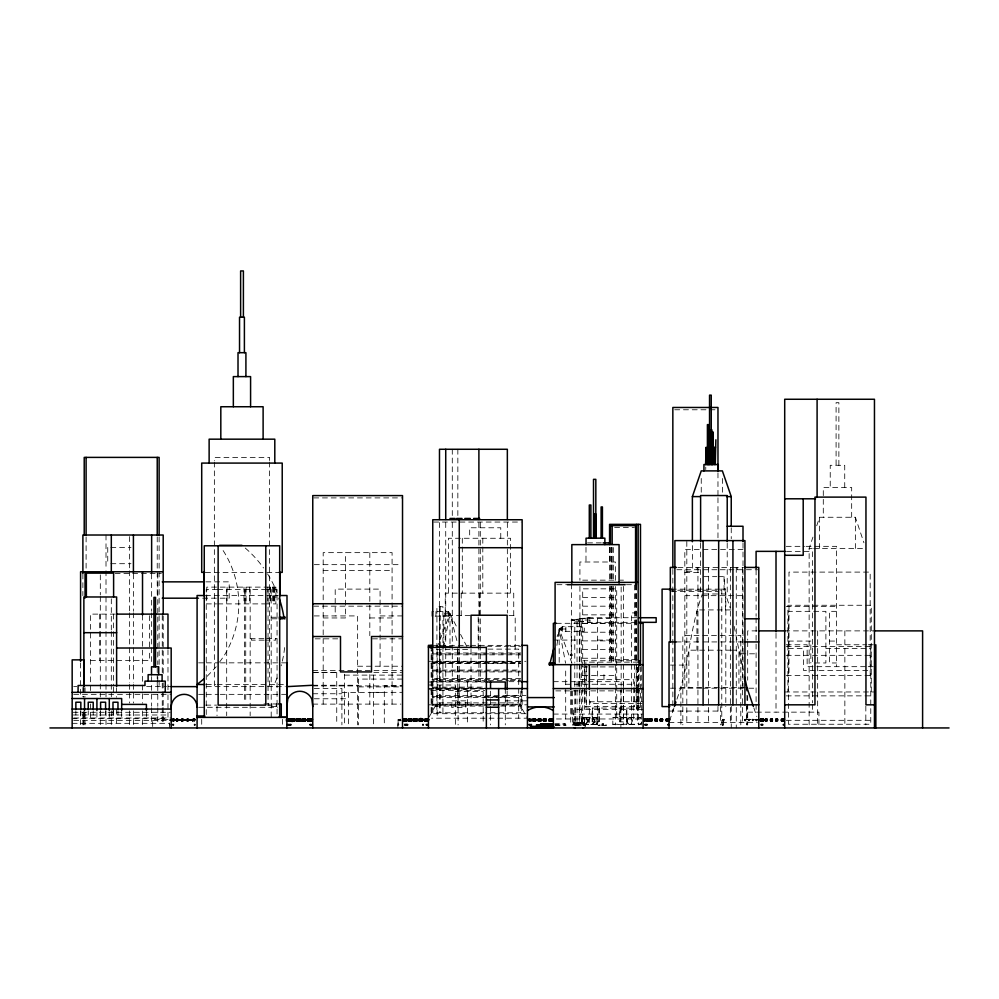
<?xml version="1.0" encoding="UTF-8"?>
<svg xmlns="http://www.w3.org/2000/svg" width="999" height="999" viewBox="0 0 999 999"><rect width="100%" height="100%" fill="white"/><g stroke="black" fill="none" stroke-linecap="round" stroke-linejoin="round"><path stroke-width="0.75" stroke-dasharray="5 3.75" d="M169.493 727.946L169.555 722.227M397.864 727.946L397.964 719.367L398.539 727.946M722.664 725.199L723.338 719.43M579.408 723.126L578.558 722.851L579.582 723.101M583.354 722.814L579.745 723.126M760.052 720.242L744.692 719.23L744.892 720.779M744.854 719.904L744.779 720.229M579.358 722.889L578.821 723.126M573.663 725.586L575.599 725.586M582.929 725.162L583.641 725.374L582.267 724.125L573.239 724.125L573.239 722.552L584.053 722.764L584.677 725.386L584.053 723.463A3.534 0.912 -90 0 0 583.753 717.569A3.534 0.912 -90 0 0 582.642 721.89A3.534 0.912 -90 0 0 584.165 723.476L573.801 723.476L573.801 722.552M556.918 645.379L559.19 629.008L562.325 626.698L584.328 626.698L584.328 631.331L562.325 631.331L559.19 629.008L557.117 636.45M443.406 648.064L449.987 613.836L448.451 611.513L432.355 611.513M722.752 720.204L722.889 719.63M809.14 724.824L809.14 548.451L812.936 537.112M816.732 525.761L819.592 517.257L855.369 517.257L863.923 542.782M669.53 720.953L673.975 707.904M676.935 699.2C689.16 665.122 689.685 627.896 702.397 593.98M749.362 719.218L748.513 719.38L748.95 720.341M752.821 720.167C752.422 718.281 752.921 723.139 752.971 719.205L752.235 719.555L752.971 719.755M756.193 720.167L756.618 720.291M436.838 648.064L449.987 613.836L444.855 611.513L444.855 616.146L449.987 613.836L457.03 627.522M400.387 720.142L400.099 719.268L400.262 720.242M744.854 720.441L745.391 720.828L745.254 719.205L744.779 720.828M752.771 719.692L752.235 720.104L752.971 720.291M745.017 720.229L745.042 719.692M749.238 720.291L748.676 719.23M752.734 720.229L752.322 720.779L752.397 719.23M752.559 720.441L752.522 719.292M429.158 716.92L437.175 702.884L518.706 702.884L527.447 718.194L431.531 718.194M581.406 725.224C578.409 726.385 567.719 724.5 575.936 724.188L576.598 725.224L576.598 723.413L578.708 723.551M572.564 725.224L573.289 724.163M435.139 616.146L448.451 616.146L449.987 613.836L444.855 613.836M219.53 662.125L223.838 656.131A98.726 98.726 0 0 0 221.216 547.689M749.15 720.828L749.175 719.205L748.925 720.779M756.743 720.828L756.33 720.779M207.23 676.248L216.196 666.745M579.745 723.476L578.696 723.776M756.443 720.404L756.743 719.218L756.58 720.729M579.994 723.551L578.846 724.213M576.835 724.188L578.633 723.576L578.908 724.4L577.122 725.024L576.848 724.2M748.601 719.792L749.238 719.755M756.33 719.705L756.33 720.242M400.199 720.791L400.237 719.33M636.975 617.719L587.699 617.719L571.216 620.029L571.216 655.669M401.411 720.229L398.476 719.842L401.398 719.792M723.064 719.33L724.088 719.355M724.05 719.367L724.05 720.891L723.064 720.953L723.101 719.33M674.712 409.777L709.715 409.777M709.964 409.777L716.083 409.777M313.686 497.902L401.598 497.902M433.678 522.052L521.228 522.052M614.61 527.41L634.427 527.41M587.549 542.869L601.598 542.869M786.225 546.341L804.52 546.341M806.043 546.341L836.525 546.341L836.525 666.67M110.839 547.415L130.994 547.415M809.14 548.451L812.199 548.451M813.735 548.451L864.297 548.451M743.006 549.4L684.827 549.4L684.827 688.211M786.525 551.361L812.387 551.361L812.387 702.871M110.839 563.698L130.994 563.698M314.31 564.66L400.974 564.66M677.959 567.42L733.016 567.42M733.316 567.42L743.593 567.42M676.872 569.73L717.17 569.73M720.167 569.73L757.866 569.73M323.189 570.441L392.083 570.441M686.812 571.291L692.382 571.291L692.382 542.932M205.569 572.39L279.907 572.39M684.827 572.539L700.611 572.539M82.155 573.626L83.566 573.626M115.135 573.626L161.326 573.626M703.758 576.648L716.807 576.648M718.269 576.648L724.063 576.648L725.424 593.98L725.424 609.927M582.704 580.157L616.708 580.157M620.192 580.157L623.501 580.157M205.844 581.855L229.208 581.855L229.208 598.189L198.052 598.189M556.942 584.702L567.494 584.702M626.448 584.702L637.1 584.702M216.571 587.125L206.743 587.125L206.743 603.896L216.571 603.896M220.255 587.125L275.886 587.125L275.886 603.896L265.472 603.896M671.316 589.148L719.567 589.148M720.491 589.148L725.811 589.148L725.811 706.593M217.357 589.435L206.244 589.435L206.244 715.671M217.782 589.435L264.972 589.435M265.347 589.435L277.06 589.435L277.06 717.232M669.03 590.222L701.61 590.222M703.159 590.222L721.778 590.222L721.778 724.887M671.478 591.458L718.506 591.458M703.758 593.98L725.424 593.98L730.394 608.478M205.569 595.516L277.697 595.516M684.827 595.666L743.006 595.666M582.704 597.514L616.708 597.514M217.782 603.896L264.91 603.896M313.686 606.168L401.598 606.168M582.704 606.181L616.708 606.181M786.225 606.505L836.525 606.505M730.881 609.927L696.94 609.927L696.94 650.174M836.525 611.338L829.582 611.338L829.582 662.974L836.525 662.974M637.362 612.899L631.543 612.899L631.543 662.812M115.272 614.123L90.472 614.123L90.472 693.169M582.704 614.86L616.708 614.86M470.179 615.484L443.793 615.484L443.793 649.125M508.991 615.484L515.197 615.484L515.197 649.125M314.26 615.921L357.642 615.921L357.642 724.862M380.082 615.921L402.522 615.921M271.166 617.257L277.11 617.257M323.189 617.956L345.467 617.956L345.467 552.647M369.817 617.956L392.083 617.956M277.11 618.793L271.516 618.793L271.516 617.257M589.959 620.029L571.216 620.029L587.699 622.34L636.975 622.34M556.306 623.314L636.95 623.314M582.704 623.538L616.708 623.538M565.871 629.008L559.19 629.008L559.19 663.236M757.017 630.881L747.689 630.881L747.689 640.122M784.702 630.881L874.462 630.881M582.704 632.217L616.708 632.217M250.162 638.673L265.122 638.673M266.533 638.673L277.06 638.673M315.209 638.836L339.573 638.836M372.44 638.836L401.598 638.836M264.036 640.147L251.398 640.147L251.398 638.673M265.122 640.147L275.662 640.147L275.662 638.673M553.359 640.072L579.919 640.072M597.639 640.072L615.359 640.072M582.704 640.883L616.708 640.883M788.398 641.071L810.838 641.071L810.838 662.974M829.582 641.071L836.525 641.071M676.211 641.932L701.66 641.932M703.071 641.932L743.318 641.932M786.201 644.767L807.142 644.767L807.142 666.67L866.77 666.67M836.525 644.767L866.77 644.767M868.281 644.767L875.848 644.767M431.943 645.354L456.705 645.354M458.254 645.354L469.08 645.354M470.629 645.354L520.167 645.354M486.85 646.291L508.441 646.291M509.989 646.291L520.791 646.291M786.25 646.628L872.914 646.628M788.398 648.476L803.446 648.476L803.446 670.379L870.766 670.379M825.886 648.476L870.766 648.476L870.766 724.25L788.398 724.25L788.398 611.338L825.886 611.338L825.886 662.974L813.848 662.974M487.937 649.125L518.706 649.125L518.706 718.194M436.376 649.475L468.081 649.475M582.704 649.562L616.708 649.562M730.881 650.174L688.885 650.174L688.885 687.599M731.355 650.174L738.935 650.174L743.094 669.642M520.791 652.971L432.867 652.971L432.867 646.291M431.143 653.908L520.167 653.908M740.796 653.808L757.292 653.808M520.791 654.832L432.867 654.832L432.867 661.513L483.766 661.513M786.25 655.332L872.914 655.332M582.704 658.241L616.708 658.241M637.325 659.477L610.414 659.477L610.414 586.338M90.472 660.451L149.475 660.451L149.475 649.637M582.754 660.751L636.638 660.751M428.434 661.301L525.899 661.301M485.314 661.513L505.357 661.513M506.905 661.513L520.791 661.513M638.161 662.15L585.901 662.15L585.901 689.685M431.943 662.449L520.167 662.449M198.639 662.849L204.82 662.849M206.368 662.849L218.756 662.849M220.304 662.849L286.85 662.849M430.894 663.149L520.354 663.149M486.85 663.373L432.867 663.373L432.867 670.054L520.791 670.054M488.399 663.373L508.441 663.373M509.989 663.373L520.791 663.373M670.466 665.072L684.827 665.072M357.642 666.221L402.522 666.221M868.206 666.67L875.848 666.67M582.704 666.92L616.708 666.92L616.708 718.968M312.762 670.504L402.522 670.504M431.943 670.991L520.167 670.991M520.791 671.915L432.867 671.915L432.867 678.596L483.766 678.596M313.686 672.352L338.361 672.352M373.838 672.352L401.598 672.352M312.762 672.627L338.461 672.627M344.505 675.112L402.522 675.112M786.25 675.436L872.914 675.436M582.704 675.586L616.708 675.586M485.314 678.596L505.357 678.596M506.905 678.596L520.791 678.596M402.522 679.083L358.529 679.083L358.529 724.912M431.943 679.532L520.167 679.532M486.85 680.456L432.867 680.456L432.867 687.137L483.766 687.137M488.399 680.456L508.441 680.456M509.989 680.456L520.791 680.456M431.531 681.68L484.802 681.68M508.878 681.68L521.253 681.68M553.359 681.68L568.906 681.68M570.466 681.68L623.326 681.68L623.326 686.313M428.434 681.992L484.365 681.992M565.696 684.265L633.716 684.265M206.343 684.49L215.659 684.49M217.133 684.49L285.302 684.49M428.434 685.002L455.357 685.002L455.357 724.912M312.762 685.252L358.529 685.252M312.762 685.926L402.522 685.926L384.303 685.851L384.303 724.874M73.701 686.638L76.798 686.638M146.628 686.638L166.533 686.638M168.082 686.638L171.179 686.638M206.368 686.638L285.302 686.638M358.529 686.9L400.999 686.9M745.404 687.599L680.881 687.599L680.881 724.849M431.943 688.074L484.565 688.074M670.466 688.211L701.66 688.211M703.071 688.211L743.318 688.211M748.738 688.211L757.354 688.211M314.298 688.511L341.908 688.511L341.908 724.874M428.434 688.573L484.877 688.573M483.766 688.998L432.867 688.998L432.867 695.679L483.766 695.679M428.434 689.235L467.37 689.235M430.894 690.421L484.877 690.421M555.819 690.883L642.195 690.883M455.357 691.545L483.179 691.545L483.179 724.874M784.702 691.97L874.462 691.97M373.514 692.332L402.522 692.332M341.908 692.532L384.303 692.532M312.762 693.756L341.908 693.756M73.701 694.342L171.179 694.342M198.639 694.342L204.82 694.342M206.368 694.342L218.756 694.342M220.304 694.342L286.85 694.342M505.307 695.379L525.973 695.379M485.314 695.679L520.791 695.679L520.791 688.998M786.25 695.866L872.914 695.866M431.943 696.615L521.715 696.615M483.179 697.14L499.413 697.14M500.886 697.14L505.307 697.14M486.85 697.539L432.867 697.539L432.867 704.233L520.791 704.233L520.791 697.539L488.399 697.539M314.298 698.776L348.539 698.776M505.307 700.836L527.447 700.836M589.348 701.773L643.119 701.773M642.195 703.621L590.272 703.621L590.272 701.773M263.961 703.958L277.173 703.958M312.762 704.108L400.974 704.108M428.434 704.819L527.447 704.819M205.794 705.119L216.596 705.119M267.332 705.119L276.598 705.119M431.943 705.157L521.715 705.157M483.766 706.081L432.867 706.081L432.867 712.774L483.766 712.774M500.736 706.081L520.791 706.081L520.791 712.774L485.314 712.774M277.01 706.405L268.931 706.405L268.931 703.958M198.639 707.292L277.56 707.292M638.161 707.754L640.484 707.754M643.119 709.44L573.688 709.44L573.688 724.862M669.03 711.076L721.778 711.076M747.689 712.15L818.943 712.15L818.943 725.074M73.052 712.287L170.28 712.287M526.011 713.698L431.143 713.698L431.143 649.625M553.359 714.073L643.119 714.073M73.389 714.997L169.63 714.997M583.516 717.444L596.99 717.444A3.534 0.912 -90 0 1 597.777 722.739A3.534 0.912 -90 0 1 596.203 722.739A3.534 0.912 -90 0 1 596.99 717.444M626.773 717.444L612.824 717.444L612.824 724.5L626.773 724.5L626.61 707.941M629.695 717.444A3.534 2.498 -90 0 1 631.855 722.739A3.534 2.498 -90 0 1 627.534 722.739A3.534 2.498 -90 0 1 629.695 717.444L639.56 717.444M583.516 717.694L596.99 717.694M612.824 717.694L626.773 717.694M629.695 717.694L639.56 717.694M73.701 717.969L171.179 717.969M72.165 718.693L168.082 718.693M556.455 718.968L643.119 718.968M168.094 719.442L152.672 719.442L152.672 727.946M745.254 719.755L744.517 720.004L745.254 720.291M756.618 719.755L755.931 719.305L756.143 720.828M724.088 719.804L722.627 719.854L722.627 720.554L723.651 720.354M786.25 720.316L872.914 720.316M73.701 720.566L171.179 720.566M669.03 722.402L757.242 722.402M573.601 722.876L574.775 722.876M575.399 722.876L578.371 722.864L575.399 723.051M580.232 723.001L583.354 723.001M72.165 723.326L169.63 723.326M554.745 723.925L565.509 723.925L554.745 724.163M573.239 723.825L575.599 724M583.516 724.263L596.99 724.263M612.824 724.263L626.773 724.263M629.695 724.263L639.56 724.263M170.167 724.387L169.468 724.387L170.167 725.087M583.516 724.5L596.99 724.5M629.695 724.5L639.56 724.5M555.194 725.087L566.121 725.112L555.194 725.349M579.919 618.418L615.359 618.668M745.229 719.205L745.192 720.828M745.054 719.505L760.089 719.792M756.68 719.305L756.58 720.828M748.738 719.243L748.763 720.828M460.564 634.365L467.619 648.064M574.999 722.552L575.599 723.825M574.612 722.552L575.212 723.825M571.977 663.236L559.19 629.008L565.871 626.698L565.871 631.331L559.19 629.008L565.584 663.236M753.845 707.904L756.817 716.595M456.88 640.621L449.987 613.836L449.987 648.064M734.165 626.323L738.935 650.174L738.935 687.599M723.201 719.48L723.313 728.059M871.278 691.97L871.278 605.257L787.886 605.257L787.886 691.97M870.179 675.436L870.179 572.102L788.985 572.102L788.985 675.436M865.833 706.093L865.833 724.824M855.369 517.257L855.369 548.451M851.672 517.257L851.672 487.5L823.288 487.5L823.288 517.257M844.729 487.5L844.729 465.297L830.231 465.297L830.231 487.5M844.854 630.881L844.854 724.874M838.873 465.297L838.873 402.684L836.088 402.684L836.088 465.297M819.592 517.257L819.592 548.451M817.657 630.881L817.657 724.874M812.387 704.42L812.387 712.15M776.011 633.304L776.011 712.15M756.093 569.905L756.093 616.296M756.093 617.844L756.093 702.871M756.093 704.42L756.093 712.15M752.896 719.205L752.871 720.828M747.689 641.67L747.689 680.182M747.689 695.591L747.689 725.074M746.94 695.354L746.94 724.849M746.528 706.131L746.528 724.837M743.006 543.231L743.006 688.211M742.407 567.42L742.407 724.837M740.796 724.862L740.796 635.414L682.829 635.414L682.829 724.862M737.2 567.42L737.2 569.73M736.275 567.42L736.275 727.946M731.243 527.797L731.243 538.711M731.243 706.355L731.243 727.946M730.356 567.42L730.356 724.837M727.21 543.231L727.21 595.666M724.063 576.648L724.063 593.98M723.651 719.33L723.651 720.941M723.338 719.33L723.301 720.941M723.363 724.487L723.326 725.187M722.377 478.459L722.377 493.581M720.491 706.593L720.491 724.899M717.969 472.864L717.969 496.216M717.969 497.777L717.969 538.261M717.969 706.405L717.969 711.076M708.616 567.42L708.616 569.73M708.428 567.42L708.428 724.837M705.756 467.082L705.756 469.63M701.248 478.459L701.248 493.581M700.611 543.244L700.611 595.666M697.939 567.42L697.939 724.837M697.127 567.42L697.127 569.73M686.812 541.446L686.812 724.862M672.839 569.393L672.839 711.076M641.708 666.395L641.708 686.4M641.708 687.936L641.708 724.874M640.484 666.82L640.484 709.44M639.085 665.209L639.085 686.625M639.085 688.161L639.085 708.054L585.901 708.054L585.901 691.221M638.498 666.395L638.498 686.4M638.498 687.936L638.498 724.874M638.161 666.82L638.161 709.44M637.562 667.594L637.562 686.188M637.562 687.737L637.562 714.073M637.362 667.494L637.362 686.213M637.362 687.774L637.362 718.968M636.413 584.815L636.413 662.787M636.413 664.335L636.413 686.113M636.413 687.674L636.413 709.44M636.176 585.002L636.176 665.933M636.176 667.494L636.176 689.273M636.176 690.833L636.176 706.393L584.74 706.393L584.74 688.136M635.576 584.777L635.576 659.477M634.427 585.002L634.427 662.824M634.427 664.372L634.427 686.163M634.427 687.724L634.427 706.393M633.716 718.968L633.716 679.657L578.446 679.657L578.446 688.923M631.543 664.372L631.543 686.213M631.543 687.774L631.543 718.968M626.848 707.941L626.848 721.89L619.792 721.89L619.792 707.941M623.501 586.401L623.501 662.824M623.501 664.385L623.501 686.213M623.501 687.774L623.501 718.968M623.326 687.849L623.326 724.862M621.153 587.037L621.153 662.949M621.153 664.497L621.153 686.188M621.153 687.737L621.153 714.073M620.879 690.084L620.879 727.946M620.029 707.941L620.029 721.89M616.708 665.471L616.708 588.836L582.704 588.836L582.704 718.968M615.359 580.382L615.359 562L579.919 562L579.919 580.294M615.359 586.5L615.359 686.4M615.359 687.874L615.359 724.874M613.324 547.564L613.324 580.107M613.324 586.301L613.324 663.798M612.162 547.427L612.162 580.107M612.162 586.338L612.162 659.477M611.563 547.564L611.563 580.107M611.563 586.301L611.563 663.798M611.338 547.614L611.338 580.157M611.338 586.363L611.338 660.751M610.414 547.427L610.414 580.107M609.577 547.614L609.577 580.157M609.577 586.363L609.577 660.751M609.402 547.29L609.402 562M603.958 674.612L603.958 679.657M602.747 723.925L602.747 725.349M599.2 707.941L599.2 721.89L592.145 721.89L592.145 707.941M598.963 707.941L598.963 721.89M597.639 618.543L597.639 686.325M597.639 687.874L597.639 724.862M592.395 707.941L592.395 721.89M589.348 690.896L589.348 724.874M587.699 617.719L587.699 622.34M586.488 666.845L586.488 689.66M586.488 691.183L586.488 706.393M585.988 547.29L585.988 562M585.177 724.462L585.189 726.473M585.102 724.462L585.102 726.398M584.74 666.845L584.74 686.625M584.502 660.751L584.502 686.625M584.502 688.136L584.502 709.44M583.528 722.602L583.528 723.413L583.354 722.477M581.568 662.437L581.568 621.89L574.787 621.89L574.787 662.437M581.568 663.998L581.568 724.837M580.781 626.698L580.781 631.331M579.919 586.401L579.919 686.325M579.919 687.836L579.919 724.862M579.308 621.89L579.308 662.437M579.308 663.998L579.308 724.837M577.047 621.89L577.047 662.437M577.047 663.998L577.047 724.837M576.71 723.551L576.71 725.224M575.599 690.122L575.599 725.823M574.787 663.998L574.787 724.837M572.439 690.896L572.439 724.862M571.503 583.94L571.503 662.949M571.503 690.833L571.503 714.073M570.716 690.896L570.716 724.862M565.696 671.003L565.696 718.968M564.822 723.925L564.735 725.112M562.325 626.698L562.325 631.331M522.152 690.821L522.152 704.819M521.715 688.074L521.715 713.698M513.736 615.484L513.736 593.144L445.254 593.144L445.254 615.484M510.564 593.144L510.564 538.261L448.426 538.261L448.426 593.144M507.342 522.589L507.342 613.049M507.142 690.908L507.142 704.819M505.307 688.573L505.307 724.937M500.761 538.261L500.761 527.772L469.68 527.772L469.68 538.261M490.546 691.183L490.546 697.314M490.546 698.838L490.546 704.969M490.546 706.505L490.546 724.887M482.804 538.261L482.804 593.144M480.294 522.589L480.294 681.68M479.632 593.144L479.632 615.484M478.896 522.589L478.896 681.68M478.184 617.007L478.184 649.125M471.016 649.213L471.016 704.819M467.37 681.992L467.37 724.887M462.3 538.261L462.3 593.144M461.213 593.144L461.213 615.484M459.265 648.813L459.265 704.819M458.091 689.235L458.091 724.912M457.842 449.275L457.842 516.346M457.842 648.925L457.842 681.68M457.742 648.813L457.742 704.819M452.285 449.275L452.285 516.346M452.285 522.589L452.285 681.68M448.451 611.513L448.451 616.146M445.729 522.589L445.729 681.68M442.932 712.774L442.932 606.705L436.913 606.705L436.913 712.774M440.022 606.705L440.022 712.774M439.822 606.705L439.822 712.774M439.485 522.589L439.485 681.68M437.175 649.125L437.175 718.194M435.951 611.513L435.951 616.146M432.754 648.826L432.754 704.819M431.943 646.291L431.943 713.698M398.539 724.387L398.601 725.087M392.083 704.108L392.083 552.647L323.189 552.647L323.189 704.108M380.082 666.221L380.082 589.11L335.202 589.11L335.202 615.921M373.514 675.112L373.514 724.849M369.817 552.647L369.817 635.714M369.817 674.575L369.817 704.108M348.539 692.532L348.539 724.874M344.505 674.163L344.505 724.874M336.738 672.627L336.738 724.837M282.367 719.28L282.367 725.062M276.298 703.958L276.298 706.405M274.825 587.125L274.825 603.896M274.613 587.125L274.613 603.896M274.038 587.125L274.038 603.896M273.851 587.125L273.851 603.896M273.414 587.125L273.414 603.896M272.452 587.125L272.452 603.896M271.478 703.958L271.478 706.405M271.166 589.435L271.204 717.232M270.679 587.125L270.679 603.896M270.08 587.125L270.08 603.896M269.568 460.514L269.568 457.392L214.36 457.392L214.36 460.514M269.568 462.075L269.568 686.638M268.044 589.435L268.044 703.958M267.857 587.125L267.857 603.896M250.162 589.435L250.162 715.696M249.688 587.125L249.688 603.896M246.041 587.125L246.041 603.896M245.729 589.435L245.729 702.409M244.48 589.435L244.48 702.409M243.993 587.125L243.993 603.896M227.073 587.125L227.073 603.896M226.686 589.435L226.686 715.671M217.02 706.318L217.02 715.671M214.36 462.075L214.36 686.638M201.711 719.28L201.711 725.062M167.982 649.775L167.982 693.169M167.982 694.717L167.982 717.969M163.199 615.921L163.199 673.488M163.199 682.829L163.199 706.168M163.199 707.729L163.199 724.837M162.263 615.072L162.263 673.826M162.263 683.104L162.263 706.305M162.263 707.854L162.263 724.862M159.116 536.925L159.116 664.797M159.116 680.394L159.116 686.638M157.78 573.314L157.78 664.547M157.78 676.922L157.78 706.305M157.78 707.854L157.78 724.862M157.23 536.925L157.23 596.191M157.23 667.919L157.23 672.602M157.23 674.163L157.23 678.833M157.23 680.394L157.23 686.638M151.636 573.913L151.636 611.263M151.636 612.812L151.636 664.16M151.636 676.61L151.636 706.168M151.636 707.729L151.636 724.837M149.475 615.659L149.475 648.089M146.416 711.55L146.416 718.693M142.52 615.072L142.52 703.209M142.52 710.938L142.52 724.862M133.416 573.913L133.416 611.263M133.416 612.812L133.416 682.829M133.416 684.39L133.416 703.059M133.416 710.838L133.416 724.837M129.633 536.575L129.633 569.243M129.633 570.804L129.633 611.263M129.633 612.812L129.633 682.829M129.633 684.39L129.633 703.059M129.633 710.838L129.633 724.837M121.666 711.55L121.666 718.693M117.969 710.739L117.969 714.997M116.621 687.774L116.621 697.202M116.621 709.19L116.621 725.062M113.611 614.123L113.611 685.426M113.611 686.975L113.611 693.169M113.611 710.227L113.611 717.969M112.987 710.739L112.987 714.997M111.314 598.813L111.314 629.932M111.314 631.48L111.314 682.829M111.314 684.39L111.314 696.827M111.314 710.838L111.314 724.837M109.291 712L109.291 718.693M107.742 547.415L107.742 563.698M106.006 535.014L106.006 569.243M106.006 570.804L106.006 629.932M106.006 631.48L106.006 682.829M106.006 684.39L106.006 696.827M106.006 710.838L106.006 724.837M105.594 710.739L105.594 714.997M100.612 710.739L100.612 714.997M100.312 574.862L100.312 594.967M100.312 596.515L100.312 697.027M100.312 710.938L100.312 724.862M99.725 614.123L99.725 660.451M96.915 712L96.915 718.693M93.207 710.739L93.207 714.997M90.472 703.983L90.472 717.969M88.237 710.739L88.237 714.997M86.101 536.925L86.101 569.68M85.052 687.749L85.052 697.027M85.052 712.487L85.052 724.862M84.54 712L84.54 718.693M83.866 687.612L83.866 697.215M83.866 711.051L83.866 725.062M83.779 687.724L83.779 697.002M83.779 712.474L83.779 724.849M82.892 573.913L82.892 595.704M82.892 687.499L82.892 696.827M82.892 712.387L82.892 724.837M80.832 710.739L80.832 714.997M80.582 663.011L80.582 697.027M80.582 710.938L80.582 724.862M75.862 710.739L75.862 714.997M284.628 647.577A114.922 114.922 0 0 1 281.156 665.784M277.048 677.959A114.922 114.922 0 0 1 274.201 684.49M245.267 548.064A114.922 114.922 0 0 1 263.561 567.981M267.557 573.901A114.922 114.922 0 0 1 277.235 592.956M641.72 722.739A3.534 2.498 -90 0 1 637.961 723.676A3.534 2.498 -90 0 1 637.961 718.269A3.534 2.498 -90 0 1 641.72 719.218M641.808 721.827A3.284 2.323 -90 0 1 638.224 723.663A3.284 2.323 -90 0 1 638.224 718.281A3.284 2.323 -90 0 1 641.808 720.129M575.936 724.125L576.548 725.262L575.936 724.188M577.996 723.501L578.458 725.349L578.009 723.501M589.959 617.719L571.216 620.029L589.959 622.34L589.959 617.719M572.14 654.258L570.292 654.482L572.14 654.258M572.14 655.419L570.292 655.669L572.14 655.419M465.809 700.861L451.61 700.861L451.61 707.379L465.809 707.379L465.809 700.861M400.462 719.23L399.925 720.841L400.462 719.23M398.501 719.755L398.301 720.454L398.501 719.755M603.683 723.925L601.823 724.163L603.683 723.925M398.801 724.387L397.839 725.087L398.801 724.387M723.563 724.487L722.627 725.187L723.563 724.487M600.087 725.112L598.239 725.349L600.087 725.112M603.683 725.087L601.823 725.349L603.683 725.087M606.468 725.112L604.62 725.349L606.468 725.112M586.575 723.476A3.534 3.059 -90 0 0 585.214 717.569A3.534 3.059 -90 0 0 581.468 721.89A3.534 3.059 -90 0 0 586.575 723.476M593.556 723.476A3.534 3.059 -90 0 0 592.182 717.569A3.534 3.059 -90 0 0 588.436 721.89A3.534 3.059 -90 0 0 593.556 723.476M593.406 723.301A3.284 2.847 -90 0 0 592.132 717.806A3.284 2.847 -90 0 0 588.648 721.827A3.284 2.847 -90 0 0 593.406 723.301M586.438 723.301A3.284 2.847 -90 0 0 585.152 717.806A3.284 2.847 -90 0 0 581.668 721.827A3.284 2.847 -90 0 0 586.438 723.301M584.115 723.301A3.284 0.849 -90 0 0 583.741 717.806A3.284 0.849 -90 0 0 582.692 721.827A3.284 0.849 -90 0 0 584.115 723.301M597.589 723.301A3.284 0.849 -90 0 0 597.215 717.806A3.284 0.849 -90 0 0 596.166 721.827A3.284 0.849 -90 0 0 597.589 723.301M631.343 723.301A3.284 2.323 -90 0 0 630.307 717.806A3.284 2.323 -90 0 0 627.459 721.827A3.284 2.323 -90 0 0 631.343 723.301"/><path stroke-width="1.5" d="M668.019 720.391L668.269 719.23L668.281 720.791L666.395 720.729L666.508 719.268L666.857 720.841M668.843 720.841C665.896 721.902 665.284 718.843 668.843 719.23M666.97 720.841L666.37 719.555L667.045 719.317M666.008 720.791C666.308 719.992 666.845 719.392 667.245 719.73M668.818 719.367C667.032 720.729 668.244 718.481 667.407 720.754M668.031 720.154L668.306 719.73M668.281 719.605L668.231 720.841L667.669 719.317M649.075 720.791C648.838 721.465 644.03 720.117 646.803 719.917C646.965 718.518 647.19 721.34 647.202 719.305M647.864 720.791C647.939 717.744 649.025 720.891 648.676 720.454M648.726 719.567L648.726 719.442M646.803 720.104L646.84 720.791L646.852 719.929M646.89 719.68L646.478 720.304M647.677 720.754L647.389 719.305M194.643 719.842L171.166 719.73L194.63 719.73M293.656 719.767C282.917 721.503 287.849 717.232 287.887 720.791C287.487 717.682 287.7 720.803 287.562 720.766M288.574 719.48C288.811 721.59 289.41 717.956 289.285 720.242M307.392 720.304L310.577 719.842M312.038 720.304L312.025 719.73M312.762 706.605L311.838 699.15A13.137 13.137 0 0 0 287.762 699.15L286.85 706.605M405.457 719.23L405.357 720.754M427.697 720.304L427.722 719.842M552.634 719.73L552.672 719.842M644.842 719.73L645.516 719.367M760.564 720.254L760.614 719.243L760.676 720.242M783.428 720.304C783.641 719.492 784.452 720.079 783.428 719.73M667.657 719.555L668.006 719.342M646.852 720.641L646.765 719.842M666.021 720.179L665.983 719.268L666.695 720.766M649.113 720.192L649.088 719.268L648.339 720.304M666.745 720.192L666.67 719.268L666.583 720.254M286.638 719.705L286.613 719.33M289.273 719.367L286.988 719.367L287.675 719.43M287.749 719.268L287.962 720.841L288.923 720.754M292.982 719.717L292.445 719.268L291.371 720.729L293.281 719.268L293.331 720.841L293.082 719.23L292.332 720.766L292.47 719.243L293.581 720.729L293.319 719.492M298.289 719.817C296.878 718.905 299.35 719.467 297.952 719.817C299.2 721.852 298.139 718.318 298.601 720.004M298.364 719.268C297.352 721.528 298.601 719.929 298.776 720.766M302.847 720.791C305.382 720.129 302.797 718.056 303.097 720.791M303.559 719.268L303.971 720.766L303.783 719.492M405.756 719.567L406.168 719.842M411.7 719.804L411.101 720.791L409.727 719.854L410.527 720.791L410.389 719.243L409.153 720.516L411.838 719.38L410.976 719.717L411.775 719.33L411.75 720.791L411.576 719.23L410.714 720.142M417.157 720.841L417.157 719.23L413.661 719.23L413.661 720.841C421.441 718.805 414.036 722.627 415.397 719.23M415.084 720.254C416.446 721.216 415.971 717.357 415.834 720.391C415.909 722.04 419.53 716.857 413.661 719.767M417.008 720.229C415.796 720.029 417.157 719.043 416.496 720.179M416.096 719.929L416.446 719.33M644.455 720.641L644.455 719.642M644.043 720.466L644.043 719.392M649.575 720.654L650.087 719.567M649.575 719.929L649.937 719.268L649.862 720.791M654.919 719.854C655.094 721.653 655.132 717.432 655.244 720.391M656.63 720.641C656.318 720.391 657.429 718.805 656.518 720.766M656.293 720.766L656.405 720.254M660.089 719.842C660.639 717.732 659.914 723.214 660.314 719.305M760.726 720.766L761.25 719.268L760.564 720.791M760.851 720.104L760.838 719.492M766.358 719.68C764.56 718.968 768.468 721.415 766.071 719.317C765.996 722.764 765.896 717.919 765.721 720.766M771.752 720.641C770.416 718.731 772.801 720.029 771.041 720.654C771.016 716.62 770.117 723.351 771.228 719.705C772.077 722.352 772.814 718.006 770.866 720.254M771.74 720.029L771.34 719.317L771.415 720.791M776.71 720.329C775.599 719.517 778.408 720.554 776.91 719.38C776.685 719.667 776.81 721.74 776.173 719.268C779.183 719.38 774.462 721.128 776.91 719.917C776.935 718.943 776.211 720.666 776.186 720.766M776.847 720.042L776.747 719.305M648.051 719.655L648.351 720.841L648.214 719.317M650.074 719.917L650.099 719.467M659.989 719.979L660.376 720.791L660.476 719.23L660.476 720.841M660.064 719.655L660.014 720.729L660.476 720.304M287.537 719.505L287.45 720.841L287.662 719.967M287.862 720.766C288.149 719.268 286.613 720.991 287.887 719.73M292.657 720.516L293.094 719.268M293.044 720.791L293.157 719.505M297.627 719.33L297.939 720.841L297.69 719.23L296.953 720.691L297.877 719.505M297.69 720.629L298.064 719.717M298.464 719.605L298.389 720.841M303.409 719.342L303.796 720.791M303.733 720.379C302.285 720.341 303.284 718.456 303.971 720.229M302.46 720.754C302.697 719.342 303.858 719.155 302.859 720.354M405.045 719.33L405.244 720.791M406.418 719.367L405.594 719.567M411.501 719.717L410.689 719.642L411.813 720.142M411.513 720.766L410.639 720.766M410.889 719.979L410.626 720.654M410.876 720.466L410.864 720.117M411.725 720.766L410.864 719.68M416.059 720.117C415.547 719.592 416.958 719.268 414.972 720.229M416.358 719.705L414.847 720.641L416.283 720.229M415.796 719.817L415.796 720.841L415.946 719.879M416.533 720.641L416.346 719.23L415.696 720.229M421.353 719.817C420.554 721.815 421.715 718.144 421.553 719.692M529.707 719.717L529.458 719.73M656.618 720.092L657.18 719.342L656.393 719.817M760.976 719.392L760.726 719.68M760.426 719.392L761.113 720.791L762.487 719.73M771.003 720.192C772.227 719.605 772.102 719.567 770.691 719.68M771.952 720.791L771.752 719.567M777.11 719.655L777.21 720.254M574.288 727.834L575.312 727.771M667.881 720.791L667.881 719.305M652.097 720.117L651.573 719.567M652.097 719.567L652.085 719.929M657.08 720.791L656.892 720.791M662.499 719.48L661.987 720.841M292.307 719.305C291.533 719.08 292.495 721.703 292.582 719.305M291.72 720.192L292.282 720.729L291.458 720.766M298.239 720.766C296.191 721.39 297.078 718.93 297.714 720.791M297.789 719.642L297.727 719.43M297.69 719.967L297.665 720.454M303.009 720.341C302.66 718.169 301.398 721.216 302.222 720.192M308.778 719.505C307.779 719.392 309.116 719.63 308.841 720.254M308.266 719.23C308.529 721.753 308.366 719.305 308.741 720.379M410.002 719.692L411.051 719.28L410.077 720.192M410.177 719.967C411.151 720.017 410.339 719.43 409.315 720.791M415.084 720.791C415.634 718.556 415.06 719.392 415.234 720.192M426.173 720.154L425.899 719.268L425.874 720.229M771.016 720.092L770.916 720.766M776.136 720.254L776.086 719.268L776.086 720.841M781.905 720.192C782.579 721.44 780.606 718.756 783.328 720.791L783.091 719.23L783.353 720.841M781.518 720.179L781.817 720.766M651.735 720.791L652.047 720.192M291.184 720.791L291.521 719.23L291.808 720.454M292.507 720.366L292.844 719.268L292.807 720.366M292.732 719.305L292.744 720.841L292.532 719.804M297.14 719.28L297.19 720.841M297.739 720.341L297.377 719.268L297.739 720.229M303.084 719.655L302.185 719.655L303.209 719.305M302.997 720.029L302.909 719.392L303.446 719.929M308.941 720.341L308.366 719.38M309.915 720.754L310.564 720.566L308.291 720.791M310.202 720.229L310.327 719.243L310.552 720.304M410.127 719.567C409.178 720.491 409.028 720.254 410.002 719.842M409.777 719.68L409.89 720.841L409.84 719.28L410.651 719.705M551.073 720.192C550.874 718.181 550.561 720.017 551.023 720.766M666.395 719.38L666.533 720.354M765.846 719.567L766.395 719.33M776.31 719.567L776.872 719.879M781.593 720.766L782.429 719.317L781.83 719.717M293.182 720.466L292.957 719.305M416.333 719.342L416.396 719.979M760.913 720.566L761.213 719.33M553.808 648.363L549.662 664.66M645.766 720.304C645.154 720.054 645.729 719.642 645.491 720.329M288.948 719.517L289.423 720.179M308.853 719.268L308.728 720.841L308.491 719.33M771.29 720.791L770.966 719.879M782.042 720.092L782.317 719.28L782.304 720.841M674.462 706.443L675.948 702.097M692.382 541.733L692.382 496.603L701.248 470.891L722.377 470.891L731.243 496.603L731.243 526.236M172.015 720.142C171.616 719.33 171.816 720.741 171.94 719.68M177.647 720.179C176.91 717.931 177.635 721.852 177.572 719.68M188.124 720.179C187.687 721.066 188.037 718.406 187.874 720.791M295.055 720.179C294.293 717.856 295.017 721.915 294.967 719.68M300.399 720.841L300.399 719.23L299.151 719.23L299.151 720.841C300.612 721.228 300.711 718.568 299.151 719.767M305.519 720.179L305.207 720.791L305.207 719.717M529.607 719.442L530.519 719.268M540.609 719.717L540.834 720.766M176.661 720.192L176.935 719.717M182.205 720.192L181.893 720.791L181.893 719.705M187.475 720.154C187.088 719.292 187.275 720.766 187.4 719.692M193.032 719.692L192.807 720.229M294.405 720.154L294.131 719.268L294.33 720.766M299.525 720.229L299.425 719.243L299.3 720.229M301.835 720.179L302.098 719.28L302.035 720.841M304.795 719.692L304.57 720.229M307.555 720.229C308.029 719.755 307.118 720.379 308.703 719.879M414.048 720.791L414.048 719.717M420.554 720.192C419.293 719.792 421.041 720.204 420.467 719.692M421.478 720.154L421.453 719.879M534.815 720.254L534.627 719.605L535.726 719.767M538.449 719.692L538.386 720.254M550.699 719.43L551.473 719.367M293.381 719.268L293.294 719.917M300.324 720.142L300.025 719.804M310.514 719.392L310.364 720.254M414.123 720.154L414.023 719.804M182.73 720.254L182.717 719.243L182.68 720.791M403.746 720.254L403.733 719.243L403.683 720.791M415.097 719.268L414.972 719.68M529.42 719.842L530.556 720.791M533.603 719.317L533.503 720.841M535.564 720.766L535.352 719.268L535.327 720.791L535.452 719.243L535.614 720.192M538.936 720.254L538.948 719.268L539.21 720.192M544.13 720.254L544.243 719.243L544.355 720.229M545.804 719.305L546.041 720.766M650.948 719.317L650.849 720.841M661.55 720.841L661.588 719.23L661.538 720.254M766.071 719.317L766.158 720.841M405.057 720.192L404.795 720.766M409.303 719.28L409.69 720.179M410.389 720.354L410.164 719.23M414.635 720.754L414.76 719.68M416.183 720.379L416.021 719.23M540.884 720.192L540.621 720.766M766.633 719.342L766.533 720.841M776.435 720.729L776.623 719.717M404.795 719.804L405.394 720.841M419.143 720.242L419.205 719.243L419.143 720.791M421.066 719.38L421.291 720.841L421.403 719.23M533.041 720.379L533.204 719.28M534.927 720.229L535.726 720.841L535.726 719.23L534.552 719.23L534.552 720.841M540.109 720.341L540.009 719.23M543.668 719.28L543.543 720.791M545.392 720.766L545.292 719.268M549.125 720.229L549.25 719.243L549.288 720.254M650.224 719.23L650.224 720.841L650.361 719.705M655.731 719.23L655.619 720.791M661.063 720.766L661.113 719.342M297.09 719.305L296.566 720.179M304.845 720.192L304.62 720.791M307.817 720.192L307.605 720.791M408.691 719.23L408.603 720.791M408.828 719.804L408.728 719.717M533.091 719.28L533.191 720.254M534.665 720.416L535.726 720.304M549.188 719.28L549.175 720.791M781.705 720.841C782.317 718.868 782.442 720.104 781.83 719.842M308.479 720.791L307.767 719.692M308.154 719.28L308.092 720.841L308.154 719.817M310.277 719.33L310.464 720.729M424.825 719.292L424.925 720.341M426.648 719.268L426.61 720.791L427.185 719.692M666.545 719.33L666.358 720.841L666.633 719.23M188.049 719.705L187.812 720.229M305.444 719.705L305.132 720.192M420.229 719.705C420.354 722.776 418.981 717.594 420.204 720.192M419.955 720.229L419.892 719.28M539.173 720.791L538.985 719.28M540.859 719.705L540.621 720.229M182.13 719.717L181.818 720.179M291.458 720.229L291.82 719.48M534.865 719.705L534.652 720.192M770.928 719.717L770.616 720.179M203.846 678.995L197.09 684.49L204.82 684.49M654.77 719.23L657.292 719.23L657.292 720.841L654.77 720.841L654.919 719.305M171.94 720.766L171.728 719.804M182.567 719.342L182.617 720.379M289.061 719.342L289.136 720.841M288.024 720.841L288.024 719.23L289.41 719.23L289.385 720.729M299.962 720.416L300.175 719.23M405.007 719.68L404.707 720.192M528.034 719.305L528.046 720.229M528.421 720.304L528.196 719.33M533.891 719.68L533.778 720.841L533.728 719.705M544.08 719.342L544.193 720.791M766.907 720.766L766.795 719.268M651.71 719.33L651.972 720.791M656.867 719.33L657.142 720.791M662.05 720.391L660.689 720.304M187.4 720.766L187.35 719.817M294.33 719.692L294.218 720.841L294.156 719.705M310.165 719.33L310.364 720.791M421.391 720.766L420.891 720.229M426.098 719.692L425.986 720.841L425.874 719.68M655.531 719.33L655.681 720.841M655.032 720.354L657.292 720.304M650.536 719.23L650.536 720.841L650.324 720.192M290.534 719.73L290.497 719.842M535.339 719.305L535.614 720.391M651.123 719.268L651.236 720.766L651.236 719.305M582.941 727.884L583.616 727.771M296.653 719.305L296.765 720.841M534.715 719.305L534.777 720.841L534.927 719.305M660.851 719.305L660.913 720.841M649.85 719.243L649.737 720.841M761.163 719.817L761.937 719.73M307.829 719.23L307.555 720.766M297.902 720.791L298.102 719.23M187.288 720.791L187.288 719.23M545.279 720.254L545.442 720.416M286.85 686.638L312.762 685.252M170.105 720.304L195.005 719.755M173.826 720.841L173.826 719.23M288.049 719.317L288.224 720.841M288.486 719.317L288.536 720.841L290.16 720.791L290.16 719.268M290.709 719.317L293.656 719.23L293.656 720.841C289.947 723.588 290.659 716.695 290.834 720.841M406.543 719.317L404.62 719.23L404.62 720.841C407.629 722.564 406.131 716.77 406.281 720.841M407.467 719.317L407.604 720.841M529.532 719.23L529.532 720.841L529.87 719.33M531.306 719.317L531.443 720.841M646.341 719.317L646.478 720.841M762.1 719.317L763.174 719.23L763.136 720.841C760.813 721.69 762.736 716.995 762.237 720.841M762.649 719.317L762.786 720.841L762.824 719.23M170.105 719.842L193.569 719.73M173.214 719.23L173.439 720.841M710.938 429.845L711.912 429.845L711.925 464.547M712.961 432.142L712.387 464.547M715.858 439.785L715.272 464.547M709.053 447.19L707.916 447.19L707.891 464.547M715.521 447.19L714.572 447.19L714.56 464.547M692.382 496.603L700.162 496.603M726.573 496.603L731.243 496.603M784.702 498.801L815.546 498.801M449.95 518.456L455.144 518.456M456.58 518.456L462.05 518.456M464.785 518.456L470.342 518.456M473.626 518.456L479.695 518.456M635.851 525.649L610.414 525.649L610.414 544.318M727.21 526.261L743.006 526.261L743.006 541.683M603.159 542.869L609.402 542.869M219.53 545.329L241.97 545.329M459.265 547.714L522.152 547.714M785.114 551.361L756.093 551.361L756.093 568.369M784.702 555.294L803.208 555.294L803.208 498.801M676.473 567.42L670.329 567.42L670.329 642.232M744.68 567.42L758.79 567.42L758.79 727.946M162.263 571.778L80.582 571.778L80.582 661.463M204.807 572.39L201.711 572.39L201.711 463.086L282.218 463.086L282.218 572.39L279.121 572.39M162.238 581.855L204.283 581.855M637.562 582.392L555.094 582.392L555.094 664.497M567.494 584.702L625.162 584.702M671.316 589.148L662.087 589.148L662.087 706.593L669.78 706.593M204.832 595.516L197.09 595.516L197.09 727.946M279.245 595.516L287 595.516L287 716.383M162.238 598.189L198.052 598.189M312.762 603.733L402.522 603.733M116.721 614.123L167.982 614.123L167.982 648.226M279.183 617.257L285.377 617.257M639.235 617.719L656.168 617.719L656.168 622.34L639.235 622.34M279.183 618.793L282.792 618.793M284.016 618.793L285.027 618.793M744.442 618.806L758.79 618.806M556.455 623.314L553.359 623.314L553.359 727.946M640.034 623.314L643.119 623.314L643.119 727.946M758.578 630.881L785.002 630.881M874.4 630.881L922.601 630.881L922.601 727.946M83.866 632.679L116.621 632.679M312.762 636.525L340.497 636.525L340.497 671.927L371.503 671.927L371.503 636.525L402.522 636.525M676.211 641.932L669.03 641.932L669.03 727.946M744.442 641.932L758.79 641.932M521.715 645.354L527.447 645.354L527.447 727.946M428.434 646.291L431.943 646.291M436.213 647.165L451.411 647.165M428.434 647.389L486.363 647.389L486.363 727.946M116.621 648.014L171.179 648.014L171.179 727.946M640.484 660.751L638.161 660.751L638.161 524.363M638.161 662.15L639.085 662.15L639.085 665.209M554.42 663.236L548.938 663.236L553.746 663.473M554.12 664.397L548.938 664.66L643.119 664.66M521.253 681.68L527.447 681.68M485.914 681.992L505.307 681.992L505.307 689.422M171.179 686.638L197.09 686.638M485.526 688.573L527.447 688.573M553.359 688.573L643.119 688.573M72.165 692.344L171.179 692.344M527.447 697.577L554.283 697.577M72.165 698.526L121.666 698.526L121.666 710.501M486.363 699.937L498.663 699.937M278.646 703.958L281.268 703.958L281.268 717.232M121.666 704.407L146.416 704.407L146.416 710.464M669.03 704.819L758.79 704.819M784.702 704.819L814.959 704.819L814.959 497.115L865.958 497.115L865.958 704.819L874.462 704.819M527.447 706.917L554.283 706.917M486.363 707.217L498.663 707.217M72.165 709.053L171.179 709.053M197.09 715.971L204.82 715.971M197.09 717.232L204.82 717.232M278.746 717.232L286.85 717.232M197.09 717.382L286.85 717.382M193.943 720.841C195.604 717.045 192.982 722.689 193.581 719.268M311.925 720.841L311.338 719.23L311.963 720.841M406.506 719.23L406.506 720.841M529.557 719.23L530.094 720.841M647.052 719.23L648.051 719.342M783.678 719.23L782.729 719.23L782.766 720.841L783.678 720.841L783.903 719.23L783.641 720.841M194.43 719.367L195.155 719.367M311.076 719.367L309.215 719.73M311.825 719.367L312.55 719.367M422.802 719.367L423.526 719.367M426.236 719.48L427.06 719.367M427.497 719.367L428.221 719.367M552.422 719.367L553.146 719.367M761.55 719.355L762.687 719.367M783.216 719.367L784.49 719.367M172.777 719.755L174.226 719.705M176.548 719.767L177.722 719.767M181.743 719.767L182.992 719.767M187.025 719.767L188.199 719.767M293.943 719.767L295.117 719.767M296.491 719.767L298.926 719.767M301.773 719.767L304.121 719.767M304.42 719.767L305.594 719.767M307.392 719.767L312.4 719.755M404.62 719.767L411.888 719.767M418.931 719.767L423.376 719.755M425.499 719.268L429.158 719.755M528.421 719.767L527.872 719.23L527.872 720.841M530.769 719.755L532.23 719.705M532.879 719.767L534.04 719.767M538.074 719.767L539.323 719.767M539.747 719.767L540.996 719.767M543.344 719.767L544.517 719.767M545.017 719.767L546.191 719.767M551.323 719.755L549.887 719.48M551.535 719.717L552.996 719.755M644.979 719.755L645.766 719.767M646.44 719.755L649.113 719.717M649.537 719.767L651.398 719.767M654.77 719.767L657.292 719.767M660.689 719.767L662.524 719.767M665.983 719.717L668.668 719.755M669.417 719.755L670.104 719.755M760.351 719.767L763.573 719.717M765.346 719.767L767.07 719.767M770.541 719.767L772.339 719.767M775.811 719.767L777.534 719.767M781.443 719.767L784.34 719.755M173.439 720.304L174.226 720.254M176.548 720.304L177.722 720.304M181.743 720.304L182.992 720.304M187.025 720.304L188.199 720.304M193.544 720.242L194.33 720.304M287.175 720.304L290.16 720.254M290.834 720.304L293.494 720.766L293.494 719.305M293.943 720.304L295.117 720.304M296.491 720.304L298.926 720.304M299.151 720.304L300.399 720.304M302.647 720.304L304.121 720.304M304.42 720.304L305.594 720.304M310.939 720.242L311.725 720.304M406.506 720.304L407.305 720.242M407.604 720.304L411.888 720.304M414.822 720.304L417.157 720.304M418.931 720.304L421.566 720.304M421.915 720.242L422.664 720.304M426.61 720.254L427.397 720.304M531.443 720.304L532.23 720.242M532.879 720.304L534.04 720.304M538.074 720.304L539.323 720.304M539.747 720.304L540.996 720.304M543.344 720.304L544.517 720.304M545.017 720.304L546.191 720.304M549.862 720.254L551.186 720.304M551.535 720.242L552.335 720.304M647.115 720.304L647.901 720.254M649.537 720.304L651.398 720.304M667.207 720.242L668.618 720.304M760.351 720.304L761.438 720.304M762.237 720.304L763.573 720.254M765.346 720.304L767.07 720.304M770.541 720.304L772.339 720.304M775.811 720.304L777.534 720.304M781.443 720.304L783.678 720.304M311.376 720.791L310.976 719.268M421.715 719.767L422.352 720.791L422.352 719.23M425.449 720.791L426.473 720.841M550.262 720.841L550.299 719.23L551.186 719.23L551.186 720.841L549.862 720.791L549.862 719.268M551.935 720.841C552.822 716.121 552.097 724.125 551.573 719.268M662.15 720.766L662.349 719.23M762.587 720.791L763.573 720.791L763.573 719.268L763.536 720.791M286.301 720.841L289.76 720.841L289.722 719.23L286.301 719.767M309.078 720.841C308.803 716.857 310.239 722.539 307.392 720.841L307.392 719.23L310.589 719.23L310.452 720.841M310.589 720.841L309.565 720.841L309.727 719.68M422.702 720.841L418.931 720.841L418.931 719.23C423.239 716.32 423.002 723.014 422.839 719.317M426.81 720.841C428.121 721.465 428.109 718.618 426.81 719.23L426.81 719.767M647.052 720.841L648.064 720.841M553.246 723.925L540.534 723.925L553.246 724.163M172.777 724.387L173.501 724.475M194.93 724.475L194.518 724.475M287.525 724.475L289.323 724.475M290.172 724.387L290.909 724.475M310.926 724.387L309.99 724.475M311.775 724.475L312.4 724.387M404.682 724.387L405.307 724.475M405.844 724.387L406.468 724.387M406.93 724.387L407.667 724.475M422.739 724.475L423.301 724.475M426.848 724.475L426.286 724.475M427.997 724.475L427.584 724.475M529.095 724.387L529.72 724.475M530.769 724.387L531.505 724.475M550.586 724.475L551.248 724.475M552.26 724.475L552.996 724.387M644.942 724.475L645.704 724.387M646.44 724.387L647.177 724.475M667.931 724.475L668.668 724.387M761.113 724.375L762.736 724.387M172.777 725.087L173.501 725.087M194.93 725.087L194.518 725.087M287.525 725.087L289.323 725.087M290.172 725.087L290.909 725.087M310.926 725.087L309.99 724.999M311.775 725.087L312.4 725.087M404.682 725.087L405.307 725.087M405.844 725.087L406.468 725.087M406.93 725.087L407.667 725.087M422.739 725.087L423.301 725.087M426.848 725.087L426.286 724.999M427.997 725.087L427.584 725.087M529.095 725.087L529.72 725.087M530.769 725.087L531.505 725.087M553.021 725.087L536.376 725.112L553.021 725.349M644.954 725.087L645.704 725.087M646.44 725.087L647.065 724.999M667.931 725.087L668.668 725.087M761.113 725.062L762.736 725.087M553.633 726.273L536.376 726.76M553.633 726.535L530.369 726.535L553.508 726.76M542.694 727.684L530.369 727.946M553.421 727.684L543.194 727.946M49.95 727.946L949.05 727.946M309.041 719.23L309.915 719.317M783.253 719.317L783.129 720.841M668.606 720.754L668.743 719.317L668.606 720.841M552.459 719.317L552.335 720.841M311.725 719.23L311.725 720.841L311.863 719.317M194.33 719.23L194.33 720.841L194.468 719.317M403.783 719.33L403.896 720.416M419.293 720.341L419.205 719.23M762.437 719.842L761.887 719.842M173.039 719.705L173.102 719.842M535.501 719.28L535.402 720.791M420.879 719.717L420.891 720.766M424.712 719.68L424.775 720.791M410.277 719.68L410.227 719.642M310.165 719.68L310.477 719.929M302.197 719.342L301.923 720.766M776.822 719.305L777.11 720.729M656.293 719.692L656.293 720.229M410.414 720.766L409.777 720.766M411.101 719.305L411.101 720.841M744.692 677.122L746.94 687.599L753.358 706.443M875.848 644.767L875.848 727.946M874.462 727.946L874.462 399.263L784.702 399.263L784.702 727.946M817.095 399.263L817.095 497.252M783.603 724.387L783.303 724.475M783.603 724.999L783.303 725.087M781.992 719.23L781.992 720.841M776.36 719.23L776.36 720.841M776.011 551.361L776.011 631.755M771.802 719.23L771.802 720.841M771.091 719.23L771.091 720.841M765.883 719.23L765.896 720.841M763.024 719.268L762.986 720.791M760.901 719.23L760.901 720.841M746.94 687.599L746.94 690.709M744.929 704.819L744.929 540.609L674.887 540.609L674.887 704.819M732.929 540.609L732.929 704.819M727.21 541.683L727.21 495.541L700.611 495.541L700.611 541.708M718.668 540.609L718.668 704.819M718.281 470.891L718.281 464.547L703.933 464.547L703.933 470.891M717.969 471.303L717.969 407.467L672.839 407.467L672.839 567.844M717.769 464.547L717.769 470.891M712.961 432.142L712.961 464.547M711.238 464.547L711.238 395.142L709.552 395.142L709.552 464.547M710.926 429.845L710.926 464.547M709.078 447.19L709.078 464.547M708.528 464.547L708.528 424.612L707.417 424.612L707.392 464.547M706.143 464.547L706.143 447.227L705.581 464.547M703.096 540.609L703.096 704.819M667.245 719.268L667.207 720.791M661.862 719.23L661.862 720.841M661.326 719.23L661.326 720.841M656.668 719.23L656.668 720.841M655.956 719.23L655.956 720.841M655.419 719.23L655.419 720.841M650.486 719.23L650.486 720.841M650.074 719.23L650.074 720.841M640.484 665.322L640.484 524.363L609.577 524.363L609.577 544.517M636.413 524.363L636.413 583.266M635.576 525.649L635.576 583.229M619.08 583.154L619.08 544.63L571.84 544.63L571.84 583.154M612.162 525.649L612.162 544.318M604.87 544.63L604.87 538.161L586.038 538.161L586.038 544.63M602.422 538.161L602.422 506.943L601.123 506.943L601.098 538.161M595.829 538.161L595.829 479.345L593.506 479.345L593.506 538.161M595.729 538.161L595.729 513.873L594.03 513.873L594.03 538.161M590.896 538.161L590.896 505.007L589.298 505.007L589.298 538.161M589.348 664.66L589.348 689.36M570.716 664.66L570.716 689.36M550.649 719.23L550.649 720.841M545.654 719.23L545.654 720.841M545.554 719.23L545.554 720.841M543.98 719.23L543.98 720.841M543.881 719.23L543.881 720.841M543.881 726.535L543.881 727.946M541.833 725.112L541.833 727.946M541.221 723.925L541.146 725.349M540.684 719.23L540.721 720.841M540.459 719.23L540.459 720.841M540.284 719.23L540.284 720.841M539.048 726.535L539.048 727.946M538.786 719.23L538.786 720.841M538.611 719.23L538.611 720.841M537.062 725.112L537.062 727.946M535.639 726.535L535.639 727.946M535.177 719.23L535.089 720.841M532.192 719.268L532.192 720.791M531.068 726.535L531.068 727.946M529.807 719.23L529.757 720.841M522.152 689.26L522.152 519.742L432.754 519.742L432.754 647.277M507.342 519.468L507.342 449.275L439.485 449.275L439.485 519.468M507.142 689.372L507.142 615.222L471.016 615.222L471.016 647.664M498.638 688.573L498.638 727.946M490.546 681.992L490.546 688.124M478.896 449.275L478.896 519.468M459.265 519.742L459.265 647.265M445.729 449.275L445.729 519.468M432.355 611.513L432.355 616.146M431.943 648.201L431.943 645.354L428.434 645.354L428.434 727.946M431.143 645.354L431.143 648.463M427.597 720.841L427.597 719.23L427.397 720.841M420.729 719.23L420.729 720.841M420.104 719.23L420.092 720.841M419.568 719.23L419.568 720.841M419.468 719.23L419.468 720.841M416.883 719.23L416.883 720.841M416.62 719.23L416.62 720.841M414.198 719.23L414.198 720.841M411.351 719.23L411.363 720.841M410.826 719.23L410.789 720.841M409.64 719.23L409.627 720.841M409.003 719.23L409.003 720.841M402.522 727.946L402.522 495.591L312.762 495.591L312.762 727.946M309.952 719.23L309.915 720.841M305.369 719.23L305.319 720.841M299.85 719.23L299.85 720.841M299.688 719.23L299.688 720.841M294.58 719.23L294.58 720.841M291.233 719.23L291.296 720.841M289.872 719.268L289.847 720.791M289.435 720.841L289.473 719.23L288.836 720.841M287.275 719.23L287.175 720.841M286.85 662.849L286.85 727.946M279.907 572.39L279.907 595.516M279.683 717.382L279.683 545.791L204.258 545.791L204.258 717.382M274.8 463.086L274.8 439.173L209.128 439.173L209.128 463.086M265.796 545.791L265.796 705.119L218.132 705.119L218.132 545.791M263.112 439.173L263.112 406.743L220.816 406.743L220.816 439.173M250.587 406.743L250.587 376.611L233.341 376.611L233.341 406.743M245.916 376.611L245.916 352.684L238.012 352.684L238.012 376.611M244.393 352.684L244.393 317.22L239.535 317.22L239.535 352.684M243.394 317.22L243.394 270.941L240.622 270.941L240.622 317.22M204.021 572.39L204.021 595.516M187.65 719.23L187.65 720.841M182.455 719.23L182.455 720.841M182.293 719.23L182.293 720.841M177.185 719.23L177.185 720.841M174.188 719.268L173.789 720.791L173.789 719.23M165.247 692.344L165.247 681.143L144.967 681.143L144.967 685.501L78.084 685.501L78.084 692.344M163.199 614.373L163.199 535.014L82.892 535.014L82.892 572.365M162.1 681.143L162.1 674.7L148.127 674.7L148.127 681.143M159.116 535.364L159.116 457.392L84.216 457.392L84.216 535.364M158.704 674.7L158.704 666.783L151.523 666.783L151.523 674.7M157.23 457.392L157.23 535.364M155.532 666.783L155.532 597.377L153.946 597.377L153.946 666.783M151.636 535.014L151.636 572.365M142.52 571.778L142.52 615.072M133.416 535.014L133.416 572.365M117.969 709.315L117.969 702.222L112.987 702.222L112.987 709.315M116.621 686.438L116.621 596.977L83.866 596.977L83.866 686.463M113.611 596.977L113.611 573.126L86.376 573.126L86.376 596.977M111.314 535.014L111.314 572.365M109.291 698.526L109.291 710.501M105.594 709.315L105.594 702.222L100.612 702.222L100.612 709.315M96.915 698.526L96.915 710.501M93.207 709.315L93.207 702.222L88.237 702.222L88.237 709.315M86.101 457.392L86.101 535.364M85.052 571.778L85.052 598.064M84.54 698.526L84.54 710.501M83.779 686.176L83.779 659.864L72.165 659.864L72.165 727.946M80.832 709.315L80.832 702.222L75.862 702.222L75.862 709.315M527.447 710.614A24.525 24.525 0 0 1 553.359 710.614M171.179 707.292A12.95 12.95 0 0 1 184.128 694.342A12.95 12.95 0 0 1 197.09 707.292M279.208 598.314A114.922 114.922 0 0 1 283.953 617.707M420.779 719.442L420.991 720.841L420.804 719.392M530.944 719.929L530.944 719.929M422.877 719.892L422.877 719.892M171.89 720.791L171.828 719.23L171.865 720.841M656.393 719.268L656.355 720.841L656.443 719.28M772.065 719.268L772.027 720.841L772.115 719.23M182.018 719.268L182.018 720.841L182.08 719.28M299.425 719.268L299.413 720.841L299.463 719.23M538.386 720.791L538.336 719.23L538.386 720.841M172.09 719.23L171.553 720.841L172.09 719.23M177.722 719.23L176.548 719.23L176.548 720.841L177.722 720.841L177.722 719.23M182.992 719.23L181.743 719.23L181.743 720.841L182.992 720.841L182.992 719.23M188.199 719.23L187.025 719.23L187.025 720.841L188.199 720.841L188.199 719.23M193.194 719.23L192.645 720.841L193.194 719.23M295.117 719.23L293.943 719.23L293.943 720.841L295.117 720.841L295.117 719.23M298.926 719.23L296.491 719.23L296.491 720.841L298.926 720.841L298.926 719.23M304.121 719.23L301.773 719.23L301.773 720.841L304.121 720.841L304.121 719.23M305.594 719.23L304.42 719.23L304.42 720.841L305.594 720.841L305.594 719.23M404.008 719.23L403.471 720.841L404.008 719.23M411.888 719.23L408.466 719.23L408.466 720.841L411.888 720.841L411.888 719.23M425.099 719.23L424.563 720.841L425.099 719.23M426.261 719.23L425.724 720.841L426.248 719.23M534.04 719.23L532.879 719.23L532.879 720.841L534.04 720.841L534.04 719.23M539.323 719.23L538.074 719.23L538.074 720.841L539.323 720.841L539.323 719.23M540.996 719.23L539.747 719.23L539.747 720.841L540.996 720.841L540.996 719.23M544.517 719.23L543.344 719.23L543.344 720.841L544.517 720.841L544.517 719.23M546.191 719.23L545.017 719.23L545.017 720.841L546.191 720.841L546.191 719.23M549.512 719.23L548.975 720.841L549.512 719.23M644.48 719.23L643.943 720.841L644.48 719.23M645.766 719.23L645.229 720.841L645.766 719.23M651.398 719.23L649.537 719.23L649.537 720.841L651.398 720.841L651.398 719.23M652.122 719.23L651.585 720.841L652.122 719.23M662.524 719.23L660.689 719.23L660.689 720.841L662.524 720.841L662.524 719.23M761.438 719.23L760.351 719.23L760.351 720.841L761.438 720.841L761.438 719.23M767.07 719.23L765.346 719.23L765.346 720.841L767.07 720.841L767.07 719.23M772.339 719.23L770.541 719.23L770.541 720.841L772.339 720.841L772.339 719.23M777.534 719.23L775.811 719.23L775.811 720.841L777.534 720.841L777.534 719.23M782.529 719.23L781.443 719.23L781.443 720.841L782.529 720.841L782.529 719.23M765.671 719.28L765.609 720.841L765.709 719.268M413.986 719.28L413.886 720.841L413.923 719.23M176.885 719.28L176.823 720.841L176.873 719.23M760.664 719.33L760.614 720.841L760.664 719.23M305.045 720.841L305.045 719.23L304.957 720.841"/></g></svg>
